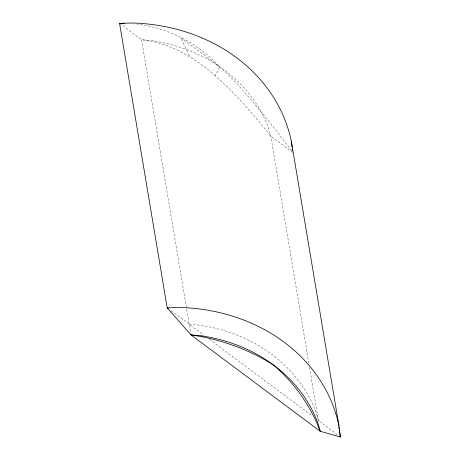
<?xml version="1.0" encoding="UTF-8"?>
<svg xmlns="http://www.w3.org/2000/svg" width="460" height="460" viewBox="0 0 460 460"><rect width="100%" height="100%" fill="white"/><g stroke="black" fill="none" stroke-linecap="round" stroke-linejoin="round"><path stroke-width="0.34" stroke-dasharray="2.3 1.72" d="M292.801 152.507L270.819 136.114L261.102 123.993L243.99 104.265L228.976 88.527L215.303 75.762L219.753 66.913C198.691 43.568 168.469 27.945 137.264 24.121M189.181 324.242L199.375 325.134A158.194 136.028 -9.5 0 1 315.945 412.051L318.429 420.607L338.157 435.321M215.303 75.762C194.505 57.655 169.521 42.51 141.571 39.75L119.583 23.356M171.143 310.793L204.119 335.374M209.288 339.233L312.11 415.897M291.536 150.817C275.747 129.438 259.078 108.715 241.414 88.855C224.503 68.114 201.871 53.757 180.734 37.823L189.836 56.775M308.838 363.285L270.819 136.114L268.335 127.552A158.194 136.028 -9.5 0 0 151.765 40.641L141.571 39.75L190.854 334.242M309.546 367.528L318.763 422.608"/><path stroke-width="0.69" d="M119.583 23.356L132.911 23A176.559 151.811 -9.5 0 1 291.312 141.099L338.922 425.592L340.417 437L320.212 431.273L190.969 334.909L167.198 307.849L119.583 23.356L124.326 23.316M168.326 308.689L167.198 307.849L180.521 307.493A176.559 151.811 -9.5 0 1 338.922 425.592M339.29 436.16L340.417 437L339.233 429.922M338.755 427.093L338.991 428.507M291.312 141.099L292.1 147.137M292.364 149.149L292.543 150.495M201.164 335.806L190.969 334.909A205.315 176.542 -9.5 0 1 273.665 365.131A205.315 176.542 -9.5 0 1 320.212 431.273L317.733 422.717A158.2 136.028 -9.5 0 0 201.164 335.806"/></g></svg>
